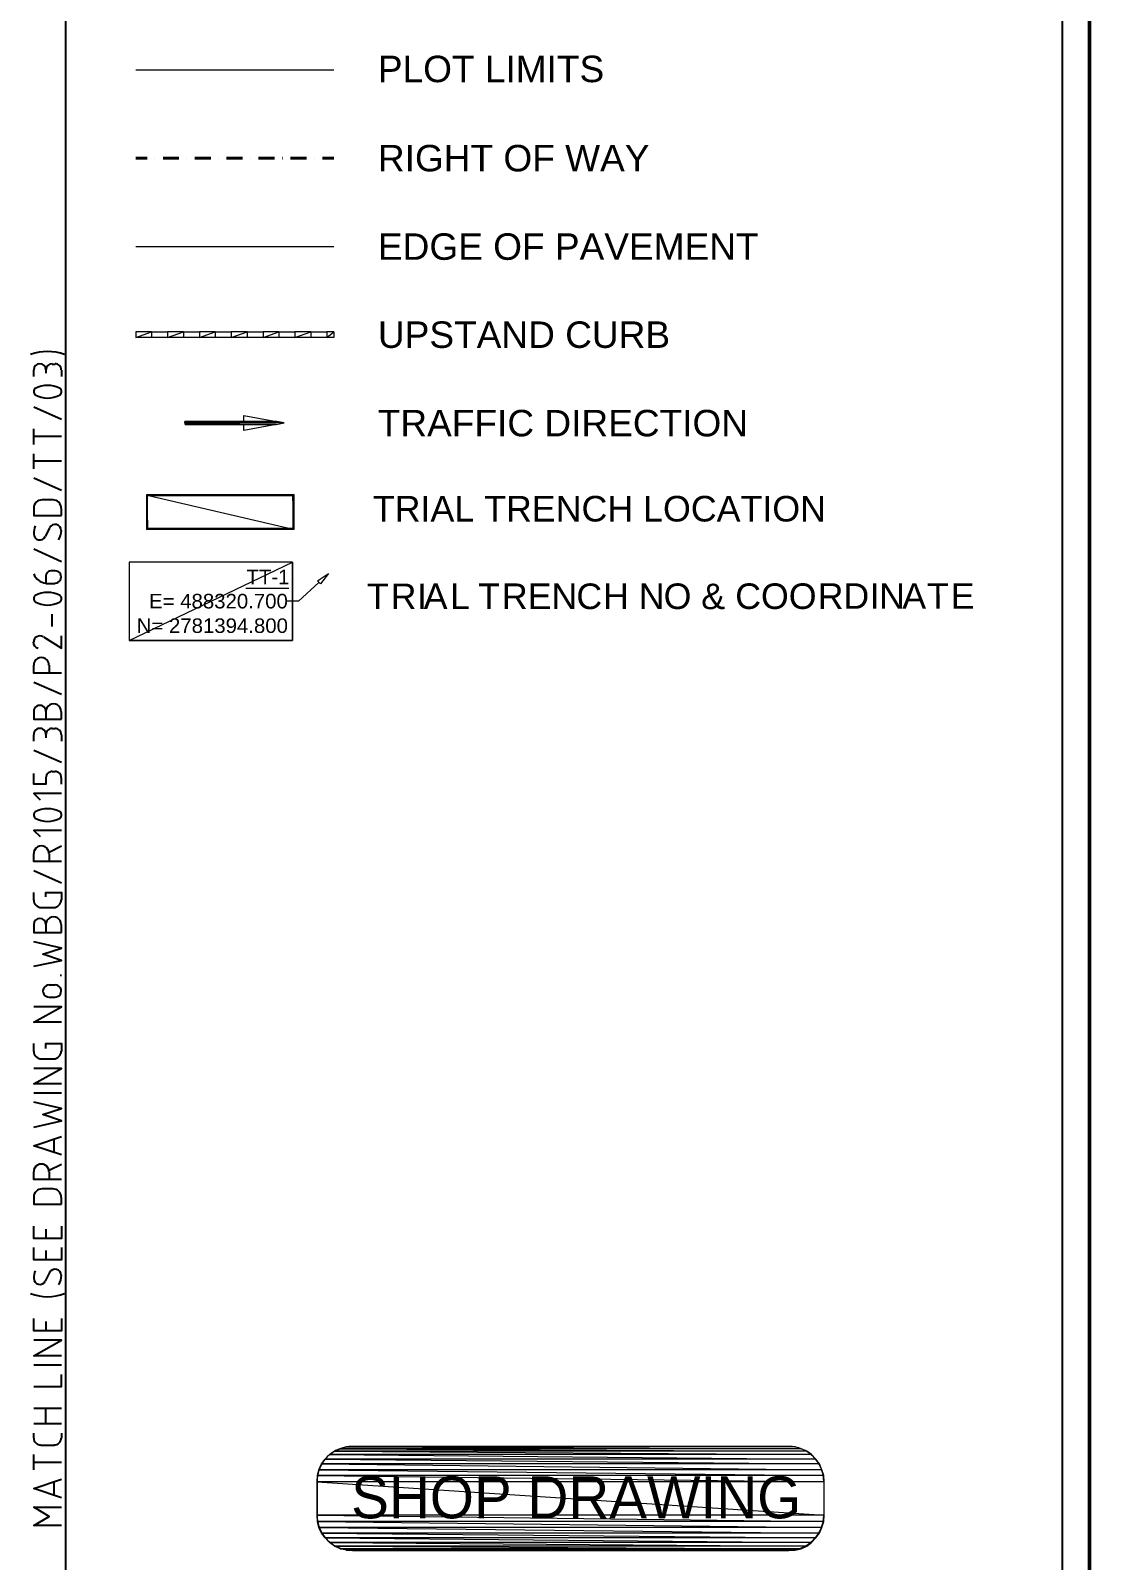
# Model space of a CAD drawing. Header units: inches. Extents: x -0.6 to 32.5, y 0.8 to 22.6.
# Drawn here: x 27.75 to 32.5, y 9.2 to 16.06 of the extents above; entities that cross this region are included whole.
import ezdxf

# ---------------------------------------------------------------- set-up
doc = ezdxf.new("R2010")
doc.units = ezdxf.units.IN
doc.header["$MEASUREMENT"] = 0
doc.layers.add('PDF_Geometry', color=7, linetype='Continuous', true_color=0xa5a5a5)
doc.layers.add('PDF_Text', color=7, linetype='Continuous')
doc.styles.add('PDF Arial', font='arial.ttf')

msp = doc.modelspace()

# ---------------------------------------------------------------- linework, layer by layer
at = {"layer": 'PDF_Geometry', "color": 7, "lineweight": 0}
for points in [[(32.5039, 22.5872), (32.4955, 22.5872), (32.5039, 0.7839), (32.5039, 22.5872)], [(32.4955, 22.5872), (32.5039, 0.7839), (32.4955, 0.7839), (32.4955, 22.5872)], [(32.4956, 0.7872), (32.5039, 0.7789), (32.4956, 22.5872), (32.4956, 0.7872)], [(32.5039, 0.7789), (32.4956, 22.5872), (32.5039, 22.5872), (32.5039, 0.7789)], [(28.2256, 14.7106), (28.2256, 14.6856), (28.2956, 14.7106), (28.2256, 14.7106)], [(28.2256, 14.6856), (28.2956, 14.7106), (28.2956, 14.6856), (28.2256, 14.6856)], [(28.2956, 14.7106), (28.3672, 14.7106)], [(28.3672, 14.6856), (28.2956, 14.6856)], [(28.3672, 14.7106), (28.3672, 14.6856), (28.4389, 14.7106), (28.3672, 14.7106)], [(28.3672, 14.6856), (28.4389, 14.7106), (28.4389, 14.6856), (28.3672, 14.6856)], [(28.4389, 14.7106), (28.5105, 14.7106)], [(28.5106, 14.6856), (28.4389, 14.6856)], [(28.5106, 14.7106), (28.5106, 14.6856), (28.5806, 14.7106), (28.5106, 14.7106)], [(28.5106, 14.6856), (28.5806, 14.7106), (28.5806, 14.6856), (28.5106, 14.6856)], [(28.5806, 14.7106), (28.6522, 14.7106)], [(28.6522, 14.6856), (28.5806, 14.6856)], [(28.6522, 14.7106), (28.6522, 14.6856), (28.7239, 14.7106), (28.6522, 14.7106)], [(28.6522, 14.6856), (28.7239, 14.7106), (28.7239, 14.6856), (28.6522, 14.6856)], [(28.7239, 14.7106), (28.7956, 14.7106)], [(28.7956, 14.6856), (28.7239, 14.6856)], [(28.7956, 14.7106), (28.7956, 14.6856), (28.8656, 14.7106), (28.7956, 14.7106)], [(28.7956, 14.6856), (28.8656, 14.7106), (28.8656, 14.6856), (28.7956, 14.6856)], [(28.8656, 14.7106), (28.9372, 14.7106)], [(28.9372, 14.6856), (28.8656, 14.6856)], [(28.9372, 14.7106), (28.9372, 14.6856), (29.0089, 14.7106), (28.9372, 14.7106)], [(28.9372, 14.6856), (29.0089, 14.7106), (29.0089, 14.6856), (28.9372, 14.6856)], [(29.0089, 14.7106), (29.0805, 14.7106)], [(29.0806, 14.6856), (29.0089, 14.6856)], [(29.0806, 14.7106), (29.0806, 14.6856), (29.1122, 14.7106), (29.0806, 14.7106)], [(29.0806, 14.6856), (29.1122, 14.7106), (29.1122, 14.6856), (29.0806, 14.6856)], [(29.0389, 13.5939), (29.0889, 13.6272), (29.0522, 13.5806), (29.0389, 13.5939)]]:
    msp.add_lwpolyline(points, dxfattribs=at)
at = {"layer": 'PDF_Geometry', "color": 7, "lineweight": 25}
msp.add_lwpolyline([(27.9106, 22.3439), (27.9106, 1.0256), (32.3789, 1.0256), (32.3789, 22.3439), (27.9106, 22.3439)], dxfattribs=at)
at = {"layer": 'PDF_Geometry', "color": 4, "lineweight": 13}
msp.add_lwpolyline([(28.2256, 15.8856), (29.1122, 15.8856)], dxfattribs=at)
at = {"layer": 'PDF_Geometry', "color": 4, "lineweight": 40}
for points in [[(28.2256, 15.4889), (28.2756, 15.4889)], [(28.3106, 15.4889), (28.3106, 15.4889)], [(28.3472, 15.4889), (28.4172, 15.4889)], [(28.4539, 15.4889), (28.4539, 15.4889)], [(28.4889, 15.4889), (28.5606, 15.4889)], [(28.5972, 15.4889), (28.5972, 15.4889)], [(28.6322, 15.4889), (28.7039, 15.4889)], [(28.7406, 15.4889), (28.7406, 15.4889)], [(28.7756, 15.4889), (28.8472, 15.4889)], [(28.8822, 15.4889), (28.8839, 15.4889)], [(28.9189, 15.4889), (28.9906, 15.4889)], [(29.0256, 15.4889), (29.0256, 15.4889)], [(29.0622, 15.4889), (29.1122, 15.4889)]]:
    msp.add_lwpolyline(points, dxfattribs=at)
at = {"layer": 'PDF_Geometry', "color": 7, "lineweight": 18}
msp.add_lwpolyline([(28.2256, 15.0939), (29.1122, 15.0939)], dxfattribs=at)
at = {"layer": 'PDF_Geometry', "color": 160, "lineweight": 25}
for points in [[(27.8506, 14.5656), (27.8639, 14.5656)], [(27.7672, 14.5106), (27.7672, 14.5389)], [(27.8222, 14.5389), (27.8222, 14.5256)], [(27.8922, 14.5389), (27.8922, 14.5106)], [(27.8922, 14.3172), (27.7672, 14.3722)], [(27.7672, 14.2056), (27.7672, 14.2756)], [(27.8922, 14.2406), (27.7672, 14.2406)], [(27.7672, 14.0956), (27.7672, 14.1639)], [(27.8922, 14.1306), (27.7672, 14.1306)], [(27.8922, 13.9989), (27.7672, 14.0539)], [(27.8539, 13.9572), (27.8056, 13.9572)], [(27.7672, 13.9189), (27.7672, 13.8872), (27.8922, 13.8872)], [(27.8922, 13.8872), (27.8922, 13.9189)], [(27.8206, 13.7922), (27.8389, 13.8306)], [(27.8922, 13.6789), (27.7672, 13.7356)], [(27.8222, 13.6106), (27.8222, 13.5822)], [(27.8639, 13.6389), (27.8506, 13.6389)], [(27.8222, 13.5822), (27.8639, 13.5822)], [(27.8506, 13.3889), (27.8506, 13.4439)], [(27.8106, 13.3422), (27.8922, 13.2922), (27.8922, 13.3472)], [(27.8922, 13.1806), (27.7672, 13.1806), (27.7672, 13.2156)], [(27.8372, 13.2155), (27.8372, 13.1805)], [(27.8922, 13.0839), (27.7672, 13.1389)], [(27.7672, 13.0072), (27.7672, 12.9739), (27.8922, 12.9739)], [(27.8222, 13.0072), (27.8222, 12.9739)], [(27.8922, 12.9739), (27.8922, 13.0072)], [(27.7672, 12.8756), (27.7672, 12.9039)], [(27.8222, 12.9039), (27.8222, 12.8906)], [(27.8506, 12.9322), (27.8639, 12.9322)], [(27.8922, 12.9039), (27.8922, 12.8756)], [(27.8922, 12.7789), (27.7672, 12.8339)], [(27.8222, 12.7106), (27.8222, 12.6822), (27.7672, 12.6822), (27.7672, 12.7305)], [(27.8639, 12.7372), (27.8506, 12.7372)], [(27.8922, 12.6822), (27.8922, 12.7106)], [(27.8922, 12.6406), (27.7672, 12.6406), (27.7956, 12.6122)], [(27.8922, 12.4739), (27.7672, 12.4739), (27.7956, 12.4472)], [(27.8922, 12.3356), (27.7672, 12.3356), (27.7672, 12.3706)], [(27.8372, 12.3772), (27.8922, 12.4056)], [(27.8372, 12.3706), (27.8372, 12.3356)], [(27.8922, 12.2389), (27.7672, 12.2939)], [(27.7672, 12.1622), (27.7672, 12.1972)], [(27.8222, 12.1772), (27.8222, 12.1972), (27.8922, 12.1972), (27.8922, 12.1622)], [(27.8572, 12.1272), (27.8022, 12.1272)], [(27.7672, 12.0522), (27.7672, 12.0172), (27.8922, 12.0172)], [(27.8222, 12.0522), (27.8222, 12.0172)], [(27.8922, 12.0172), (27.8922, 12.0522)], [(27.7672, 11.8656), (27.8922, 11.8922), (27.8089, 11.9206), (27.8922, 11.9472), (27.7672, 11.9756)], [(27.8922, 11.8239), (27.8856, 11.8239)], [(27.8372, 11.7822), (27.8639, 11.7822)], [(27.8922, 11.6156), (27.7672, 11.6156), (27.8922, 11.6839), (27.7672, 11.6839)], [(27.8639, 11.7256), (27.8372, 11.7256)], [(27.7672, 11.4839), (27.7672, 11.5189)], [(27.8222, 11.4972), (27.8222, 11.5189), (27.8922, 11.5189), (27.8922, 11.4839)], [(27.8922, 11.3389), (27.7672, 11.3389), (27.8922, 11.4072), (27.7672, 11.4072)], [(27.8572, 11.4489), (27.8022, 11.4489)], [(27.8922, 11.2972), (27.7672, 11.2972)], [(27.7672, 11.1439), (27.8922, 11.1722), (27.8089, 11.2006), (27.8922, 11.2272), (27.7672, 11.2556)], [(27.8922, 11.0206), (27.7672, 11.0606), (27.8922, 11.1022)], [(27.8572, 11.0906), (27.8572, 11.0322)], [(27.8372, 10.9506), (27.8922, 10.9789)], [(27.8922, 10.9089), (27.7672, 10.9089), (27.7672, 10.9439)], [(27.8372, 10.9439), (27.8372, 10.9089)], [(27.8539, 10.8672), (27.8056, 10.8672)], [(27.7672, 10.8289), (27.7672, 10.7989), (27.8922, 10.7989)], [(27.8922, 10.7989), (27.8922, 10.8289)], [(27.8922, 10.7006), (27.8922, 10.6456), (27.7672, 10.6456), (27.7672, 10.7006)], [(27.8222, 10.6872), (27.8222, 10.6456)], [(27.8922, 10.6039), (27.8922, 10.5489), (27.7672, 10.5489), (27.7672, 10.6039)], [(27.8222, 10.5906), (27.8222, 10.5489)], [(27.8206, 10.4539), (27.8389, 10.4922)], [(27.8922, 10.2856), (27.8922, 10.2306), (27.7672, 10.2306), (27.7672, 10.2856)], [(27.8222, 10.2722), (27.8222, 10.2306)], [(27.8922, 10.1189), (27.7672, 10.1189), (27.8922, 10.1889), (27.7672, 10.1889)], [(27.8922, 10.0772), (27.7672, 10.0772)], [(27.7672, 9.9806), (27.8922, 9.9806), (27.8922, 10.0356)], [(27.7672, 9.8839), (27.8922, 9.8839)], [(27.8222, 9.8139), (27.8222, 9.8839)], [(27.8922, 9.8139), (27.7672, 9.8139)], [(27.7672, 9.7489), (27.7672, 9.7722)], [(27.8922, 9.7722), (27.8922, 9.7489)], [(27.7672, 9.6072), (27.7672, 9.6756)], [(27.8606, 9.7172), (27.7989, 9.7172)], [(27.8922, 9.6406), (27.7672, 9.6406)], [(27.8922, 9.4822), (27.7672, 9.5239), (27.8922, 9.5656)], [(27.8572, 9.5522), (27.8572, 9.4939)], [(27.8922, 9.3572), (27.7672, 9.3572), (27.8372, 9.3989), (27.7672, 9.4406), (27.8922, 9.4406)]]:
    msp.add_lwpolyline(points, dxfattribs=at)
at = {"layer": 'PDF_Geometry', "color": 250, "lineweight": 0, "true_color": 0x404040}
for points in [[(28.8556, 14.3089), (28.4455, 14.3089), (28.8906, 14.3022), (28.8556, 14.3089)], [(28.4455, 14.3089), (28.8906, 14.3022), (28.4455, 14.3022), (28.4455, 14.3089)], [(28.7089, 14.3089), (28.4456, 14.3089)], [(28.8556, 14.3089), (28.7089, 14.3089), (28.4456, 14.3089), (28.8556, 14.3089)], [(28.8906, 14.3022), (28.4456, 14.3022), (28.8539, 14.2956), (28.8906, 14.3022)], [(28.4456, 14.3022), (28.8539, 14.2956), (28.4456, 14.2956), (28.4456, 14.3022)], [(28.4456, 14.2956), (28.7089, 14.2956)], [(28.4456, 14.2956), (28.7089, 14.2956), (28.4456, 14.2956)], [(28.7089, 14.3356), (28.8556, 14.3089), (28.7089, 14.3089), (28.7089, 14.3356)], [(28.7089, 14.3089), (28.8556, 14.3089)], [(28.7089, 14.3089), (28.8556, 14.3089), (28.7089, 14.3089)], [(28.7089, 14.2956), (28.8539, 14.2956)], [(28.7089, 14.2956), (28.8539, 14.2956)], [(28.8539, 14.2956), (28.8539, 14.2956), (28.7089, 14.2956), (28.8539, 14.2956)], [(28.8539, 14.2956), (28.7089, 14.2956), (28.8539, 14.2956)], [(28.7089, 14.2956), (28.8539, 14.2956), (28.7089, 14.2689), (28.7089, 14.2956)]]:
    msp.add_lwpolyline(points, dxfattribs=at)
at = {"layer": 'PDF_Geometry', "color": 140, "lineweight": 0}
for points in [[(28.9339, 13.9806), (28.2772, 13.9772), (28.2739, 13.9806), (28.9339, 13.9806)], [(28.2772, 13.9772), (28.2739, 13.9806), (28.2772, 13.8289), (28.2772, 13.9772)], [(28.2739, 13.9806), (28.2772, 13.8289), (28.2739, 13.8239), (28.2739, 13.9806)], [(28.9289, 13.9772), (28.9339, 13.9806), (28.2772, 13.9772), (28.9289, 13.9772)], [(28.9339, 13.8239), (28.9289, 13.9772), (28.9339, 13.9806), (28.9339, 13.8239)], [(28.9289, 13.8289), (28.9339, 13.8239), (28.9289, 13.9772), (28.9289, 13.8289)], [(28.2772, 13.8289), (28.2739, 13.8239), (28.9289, 13.8289), (28.2772, 13.8289)], [(28.2739, 13.8239), (28.9289, 13.8289), (28.9339, 13.8239), (28.2739, 13.8239)]]:
    msp.add_lwpolyline(points, dxfattribs=at)
at = {"layer": 'PDF_Geometry', "color": 6, "lineweight": 0}
for points in [[(28.9306, 13.9789), (28.2756, 13.9789), (28.9306, 13.8256), (28.9306, 13.9789)], [(28.2756, 13.9789), (28.9306, 13.8256), (28.2756, 13.8256), (28.2756, 13.9789)]]:
    msp.add_lwpolyline(points, dxfattribs=at)
at = {"layer": 'PDF_Geometry', "color": 41, "lineweight": 0}
for points in [[(28.1956, 13.6772), (28.1956, 13.3272), (28.9272, 13.6772), (28.1956, 13.6772)], [(28.1956, 13.3272), (28.9272, 13.6772), (28.9272, 13.3272), (28.1956, 13.3272)]]:
    msp.add_lwpolyline(points, dxfattribs=at)
at = {"layer": 'PDF_Geometry', "color": 160, "lineweight": 9}
msp.add_lwpolyline([(28.1956, 13.6772), (28.1956, 13.3272), (28.9272, 13.3272), (28.9272, 13.6772), (28.1956, 13.6772)], dxfattribs=at)
at = {"layer": 'PDF_Geometry', "color": 7, "lineweight": 9}
msp.add_lwpolyline([(29.0456, 13.5872), (28.9539, 13.5022), (28.8956, 13.5022)], dxfattribs=at)
at = {"layer": 'PDF_Geometry', "color": 1, "lineweight": 9}
msp.add_lwpolyline([(28.7189, 13.5606), (28.9106, 13.5606)], dxfattribs=at)
at = {"layer": 'PDF_Geometry', "color": 83, "lineweight": 0, "true_color": 0x8add6e}
for points in [[(29.0939, 9.6756), (31.2739, 9.6556), (29.0739, 9.6556), (29.0939, 9.6756)], [(29.1156, 9.6906), (31.2539, 9.6756), (29.0939, 9.6756), (29.1156, 9.6906)], [(31.2539, 9.6756), (29.0939, 9.6756), (31.2739, 9.6556), (31.2539, 9.6756)], [(29.1406, 9.7022), (31.2322, 9.6906), (29.1156, 9.6906), (29.1406, 9.7022)], [(31.2322, 9.6906), (29.1156, 9.6906), (31.2539, 9.6756), (31.2322, 9.6906)], [(29.1672, 9.7106), (31.2072, 9.7022), (29.1406, 9.7022), (29.1672, 9.7106)], [(31.2072, 9.7022), (29.1406, 9.7022), (31.2322, 9.6906), (31.2072, 9.7022)], [(29.1956, 9.7122), (31.1806, 9.7106), (29.1672, 9.7106), (29.1956, 9.7122)], [(31.1806, 9.7106), (29.1672, 9.7106), (31.2072, 9.7022), (31.1806, 9.7106)], [(31.1522, 9.7122), (29.1956, 9.7122), (31.1806, 9.7106), (31.1522, 9.7122)], [(29.0456, 9.6072), (31.3089, 9.5822), (29.0389, 9.5822), (29.0456, 9.6072)], [(29.0572, 9.6339), (31.3006, 9.6072), (29.0456, 9.6072), (29.0572, 9.6339)], [(31.3006, 9.6072), (29.0456, 9.6072), (31.3089, 9.5822), (31.3006, 9.6072)], [(29.0739, 9.6556), (31.2889, 9.6339), (29.0572, 9.6339), (29.0739, 9.6556)], [(31.2889, 9.6339), (29.0572, 9.6339), (31.3006, 9.6072), (31.2889, 9.6339)], [(31.2739, 9.6556), (29.0739, 9.6556), (31.2889, 9.6339), (31.2739, 9.6556)], [(29.0389, 9.5822), (31.3106, 9.5539), (29.0372, 9.5539), (29.0389, 9.5822)], [(31.3106, 9.5539), (29.0372, 9.5539), (31.3106, 9.4039), (31.3106, 9.5539)], [(29.0372, 9.5539), (31.3106, 9.4039), (29.0372, 9.4039), (29.0372, 9.5539)], [(31.3089, 9.5822), (29.0389, 9.5822), (31.3106, 9.5539), (31.3089, 9.5822)], [(31.3106, 9.4039), (29.0372, 9.4039), (31.3089, 9.3756), (31.3106, 9.4039)], [(29.0372, 9.4039), (31.3089, 9.3756), (29.0389, 9.3756), (29.0372, 9.4039)], [(31.3089, 9.3756), (29.0389, 9.3756), (31.3005, 9.3489), (31.3089, 9.3756)], [(29.0389, 9.3756), (31.3005, 9.3489), (29.0456, 9.3489), (29.0389, 9.3756)], [(31.3006, 9.3489), (29.0456, 9.3489), (31.2889, 9.3239), (31.3006, 9.3489)], [(29.0456, 9.3489), (31.2889, 9.3239), (29.0572, 9.3239), (29.0456, 9.3489)], [(31.2889, 9.3239), (29.0572, 9.3239), (31.2739, 9.3022), (31.2889, 9.3239)], [(29.0572, 9.3239), (31.2739, 9.3022), (29.0739, 9.3022), (29.0572, 9.3239)], [(31.2739, 9.3022), (29.0739, 9.3022), (31.2539, 9.2822), (31.2739, 9.3022)], [(29.0739, 9.3022), (31.2539, 9.2822), (29.0939, 9.2822), (29.0739, 9.3022)], [(31.2539, 9.2822), (29.0939, 9.2822), (31.2322, 9.2656), (31.2539, 9.2822)], [(29.0939, 9.2822), (31.2322, 9.2656), (29.1156, 9.2656), (29.0939, 9.2822)], [(31.2322, 9.2656), (29.1156, 9.2656), (31.2072, 9.2539), (31.2322, 9.2656)], [(29.1156, 9.2656), (31.2072, 9.2539), (29.1406, 9.2539), (29.1156, 9.2656)], [(31.2072, 9.2539), (29.1406, 9.2539), (31.1806, 9.2472), (31.2072, 9.2539)], [(29.1406, 9.2539), (31.1806, 9.2472), (29.1672, 9.2472), (29.1406, 9.2539)], [(31.1806, 9.2472), (29.1672, 9.2472), (31.1522, 9.2456), (31.1806, 9.2472)], [(29.1672, 9.2472), (31.1522, 9.2456), (29.1956, 9.2456), (29.1672, 9.2472)]]:
    msp.add_lwpolyline(points, dxfattribs=at)
at = {"layer": 'PDF_Geometry', "color": 7, "lineweight": 13}
for points in [[(31.1522, 9.7122), (29.1956, 9.7122)], [(29.0372, 9.5539), (29.0372, 9.4039)], [(31.3106, 9.4039), (31.3106, 9.5539)], [(29.1956, 9.2456), (31.1522, 9.2456)]]:
    msp.add_lwpolyline(points, dxfattribs=at)
at = {"layer": 'PDF_Geometry', "color": 160, "lineweight": 25}
for centre, radius, start, end in [((27.8297, 14.4046), 0.2176, 69.48193, 110.51737), ((27.7947, 14.5397), 0.0275, 0.02398, 179.97602), ((27.8497, 14.5397), 0.0275, 90.00824, 179.99242), ((27.8631, 14.5397), 0.0275, 0.0137, 90.01831), ((27.7847, 14.4431), 0.0175, 126.55567, 233.44164), ((27.8297, 14.3531), 0.1175, 61.71261, 118.28724), ((27.8297, 14.5313), 0.1174, 241.69049, 298.30935), ((27.8747, 14.4431), 0.0175, 306.46642, 53.53399), ((27.8047, 13.9197), 0.0375, 89.99449, 180.00695), ((27.8531, 13.9197), 0.0375, 359.99305, 90.00551), ((27.8616, 13.8047), 0.0943, 157.91589, 179.46332), ((27.7947, 13.8047), 0.0275, 180.24142, 333.11606), ((27.813, 13.8231), 0.0792, 325.44124, 357.68295), ((27.8264, 13.6464), 0.0625, 199.81749, 266.43739), ((27.8464, 13.6147), 0.0242, 82.26624, 187.76874), ((27.8631, 13.6114), 0.0275, 269.99598, 90.00402), ((27.7847, 13.5147), 0.0175, 126.53651, 233.46841), ((27.8297, 13.4247), 0.1175, 61.71138, 118.28847), ((27.8747, 13.5147), 0.0175, 306.44007, 53.55349), ((27.8297, 13.603), 0.1175, 241.71138, 298.28847), ((27.7947, 13.3197), 0.0292, 179.46708, 254.26144), ((27.8014, 13.2164), 0.0342, 359.99782, 180.00218), ((27.8564, 13.0081), 0.0342, 359.99782, 180.00218), ((27.7947, 12.9047), 0.0275, 359.99494, 180.00506), ((27.8497, 12.9047), 0.0275, 90.01483, 180.01721), ((27.8631, 12.9047), 0.0275, 359.99, 90.01058), ((27.8497, 12.7114), 0.0275, 90.01483, 180.01721), ((27.8631, 12.7114), 0.0275, 359.99, 90.01058), ((27.7847, 12.5447), 0.0175, 126.53465, 233.46441), ((27.8297, 12.4548), 0.1174, 61.69049, 118.30935), ((27.8747, 12.5447), 0.0175, 306.44382, 53.55524), ((27.8297, 12.633), 0.1175, 241.71138, 298.28847), ((27.8014, 12.3714), 0.0342, 359.99782, 180.00218), ((27.8014, 12.1631), 0.0342, 179.9935, 270.00542), ((27.8564, 12.1631), 0.0342, 269.99282, 0.00832), ((27.7947, 12.053), 0.0275, 0.02398, 179.97602), ((27.8564, 12.0531), 0.0342, 359.99782, 180.00218), ((27.8014, 11.4847), 0.0342, 180.0085, 269.98992), ((27.8564, 11.4847), 0.0342, 270.0074, 359.99421), ((27.8014, 10.9447), 0.0342, 359.99782, 180.00218), ((27.8047, 10.8297), 0.0375, 89.99449, 180.00695), ((27.8531, 10.8297), 0.0375, 359.99305, 90.00551), ((27.8616, 10.4647), 0.0944, 157.92069, 179.45513), ((27.7947, 10.4664), 0.0275, 180.24142, 333.11606), ((27.8131, 10.4831), 0.0792, 325.42403, 357.6915), ((27.8297, 10.6013), 0.2174, 249.46877, 290.53193), ((27.7981, 9.7497), 0.0308, 179.99185, 270.00818), ((27.8597, 9.7497), 0.0308, 269.99283, 0.00717)]:
    msp.add_arc(centre, radius, start, end, dxfattribs=at)
at = {"layer": 'PDF_Geometry', "color": 7, "lineweight": 13}
for centre, start, end in [((29.1947, 9.5547), 89.98909, 180.01056), ((31.1514, 9.5548), 359.98865, 90.01168), ((29.1947, 9.4047), 179.98865, 270.01168), ((31.1514, 9.4047), 269.98909, 0.01056)]:
    msp.add_arc(centre, 0.1575, start, end, dxfattribs=at)
at = {"layer": 'PDF_Geometry', "color": 160, "lineweight": 25}
for centre, major_axis, ratio, start_param, end_param in [((27.8631, 13.8197), (0.0274, 0.0018), 0.999673, 6.220265, 8.88896), ((27.7947, 13.3197), (-0.0268, 0.006), 0.998861, 4.374335, 6.508603), ((27.7947, 13.0081), (0.0275, 0), 0.99897, 6.282542, 9.425421), ((27.8364, 11.7547), (0.0018, 0.0274), 0.999213, 0.064918, 3.20724), ((27.8631, 11.7547), (-0.0115, 0.025), 0.999621, 2.709103, 5.851441), ((27.8631, 10.4797), (0.0274, 0.0018), 0.999673, 6.220265, 8.88896)]:
    msp.add_ellipse(centre, major_axis=major_axis, ratio=ratio, start_param=start_param, end_param=end_param, dxfattribs=at)

# ---------------------------------------------------------------- texts
at = {"layer": 'PDF_Text', "color": 250, "true_color": 0x404040, "attachment_point": 7, "style": 'PDF Arial'}
for s, insert, char_height in [('\\W1.000847;PLOT LIMITS', (29.31, 15.8285), 0.118749), ('\\W1.000775;RIGHT OF WAY', (29.3103, 15.4285), 0.118749), ('\\W1.000735;EDGE OF PAVEMENT', (29.3104, 15.0319), 0.118749), ('\\W1.000715;UPSTAND CURB', (29.3103, 14.6369), 0.118749), ('\\W1.000788;TRAFFIC DIRECTION', (29.3094, 14.2402), 0.118749), ('\\W1.000803;TRIAL TRENCH LOCATION', (29.2875, 13.8585), 0.11469)]:
    msp.add_mtext(s, dxfattribs=dict(at, insert=insert, char_height=char_height))
at = {"layer": 'PDF_Text', "color": 1, "attachment_point": 7, "style": 'PDF Arial'}
for s, insert, char_height in [('\\W1.000773;TT-1', (28.721, 13.5789), 0.065312), ('\\W0.965577;SHOP DRAWING', (29.1903, 9.3873), 0.188269)]:
    msp.add_mtext(s, dxfattribs=dict(at, insert=insert, char_height=char_height))
at = {"layer": 'PDF_Text', "color": 250, "true_color": 0x404040, "char_height": 0.11469, "attachment_point": 7, "rotation": 0.03328, "style": 'PDF Arial'}
for s, insert in [('\\W1.001176;\\Q0.00018;C', (30.1997, 13.4658)), ('\\W1.000360;\\Q0.00018;O', (30.591, 13.466)), ('\\W1.001176;\\Q0.00018;C', (30.9118, 13.4662)), ('\\W1.000360;\\Q0.00018;O', (31.0273, 13.4662)), ('\\W1.000360;\\Q0.00018;O', (31.1519, 13.4663)), ('\\W1.002628;\\Q0.00018;R', (31.2813, 13.4684)), ('\\W1.000895;\\Q0.00018;D', (31.3967, 13.4685)), ('\\W1.002522;\\Q0.00018;I', (31.5149, 13.4685)), ('\\W1.001090;\\Q0.00018;N', (31.5568, 13.4686)), ('\\W1.003087;\\Q0.00018;A', (31.6605, 13.4686)), ('\\W1.000799;\\Q0.00018;T', (31.7712, 13.4687)), ('\\W1.000333;\\Q0.00018;E', (31.8777, 13.4688)), ('\\W1.000799;\\Q0.00018;T', (29.2608, 13.4672)), ('\\W1.002628;\\Q0.00018;R', (29.3673, 13.4673)), ('\\W1.002522;\\Q0.00018;I', (29.4852, 13.4674)), ('\\W1.003087;\\Q0.00018;A', (29.5151, 13.4674)), ('\\W1.001329;\\Q0.00018;L', (29.6335, 13.4675)), ('\\W1.000799;\\Q0.00018;T', (29.7594, 13.4675)), ('\\W1.002628;\\Q0.00018;R', (29.8659, 13.4676)), ('\\W1.000333;\\Q0.00018;E', (29.9816, 13.4677)), ('\\W1.001090;\\Q0.00018;N', (30.0881, 13.4677)), ('\\W1.000571;\\Q0.00018;H', (30.32, 13.4678)), ('\\W1.001090;\\Q0.00018;N', (30.4796, 13.4679)), ('\\W1.000834;\\Q0.00018;&', (30.7594, 13.4654))]:
    msp.add_mtext(s, dxfattribs=dict(at, insert=insert))
at = {"layer": 'PDF_Text', "color": 160, "char_height": 0.065312, "attachment_point": 7, "style": 'PDF Arial'}
for s, insert in [('\\W1.000945;E= 488320.700', (28.2844, 13.4694)), ('\\W1.000930;N= 2781394.800', (28.2291, 13.3594))]:
    msp.add_mtext(s, dxfattribs=dict(at, insert=insert))

doc.saveas('drawing.dxf')
